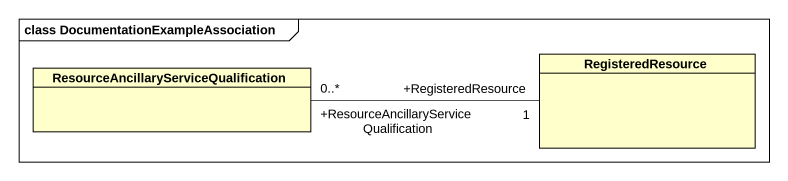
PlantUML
@startuml
mainframe class DocumentationExampleAssociation
hide circle
hide empty members
class RegisteredResource
class "ResourceAncillaryServiceQualification" as ResourceAncillaryServiceQual
RegisteredResource "+RegisteredResource\n1" -left- "+ResourceAncillaryServiceQualification\n0..*" ResourceAncillaryServiceQual
@enduml
